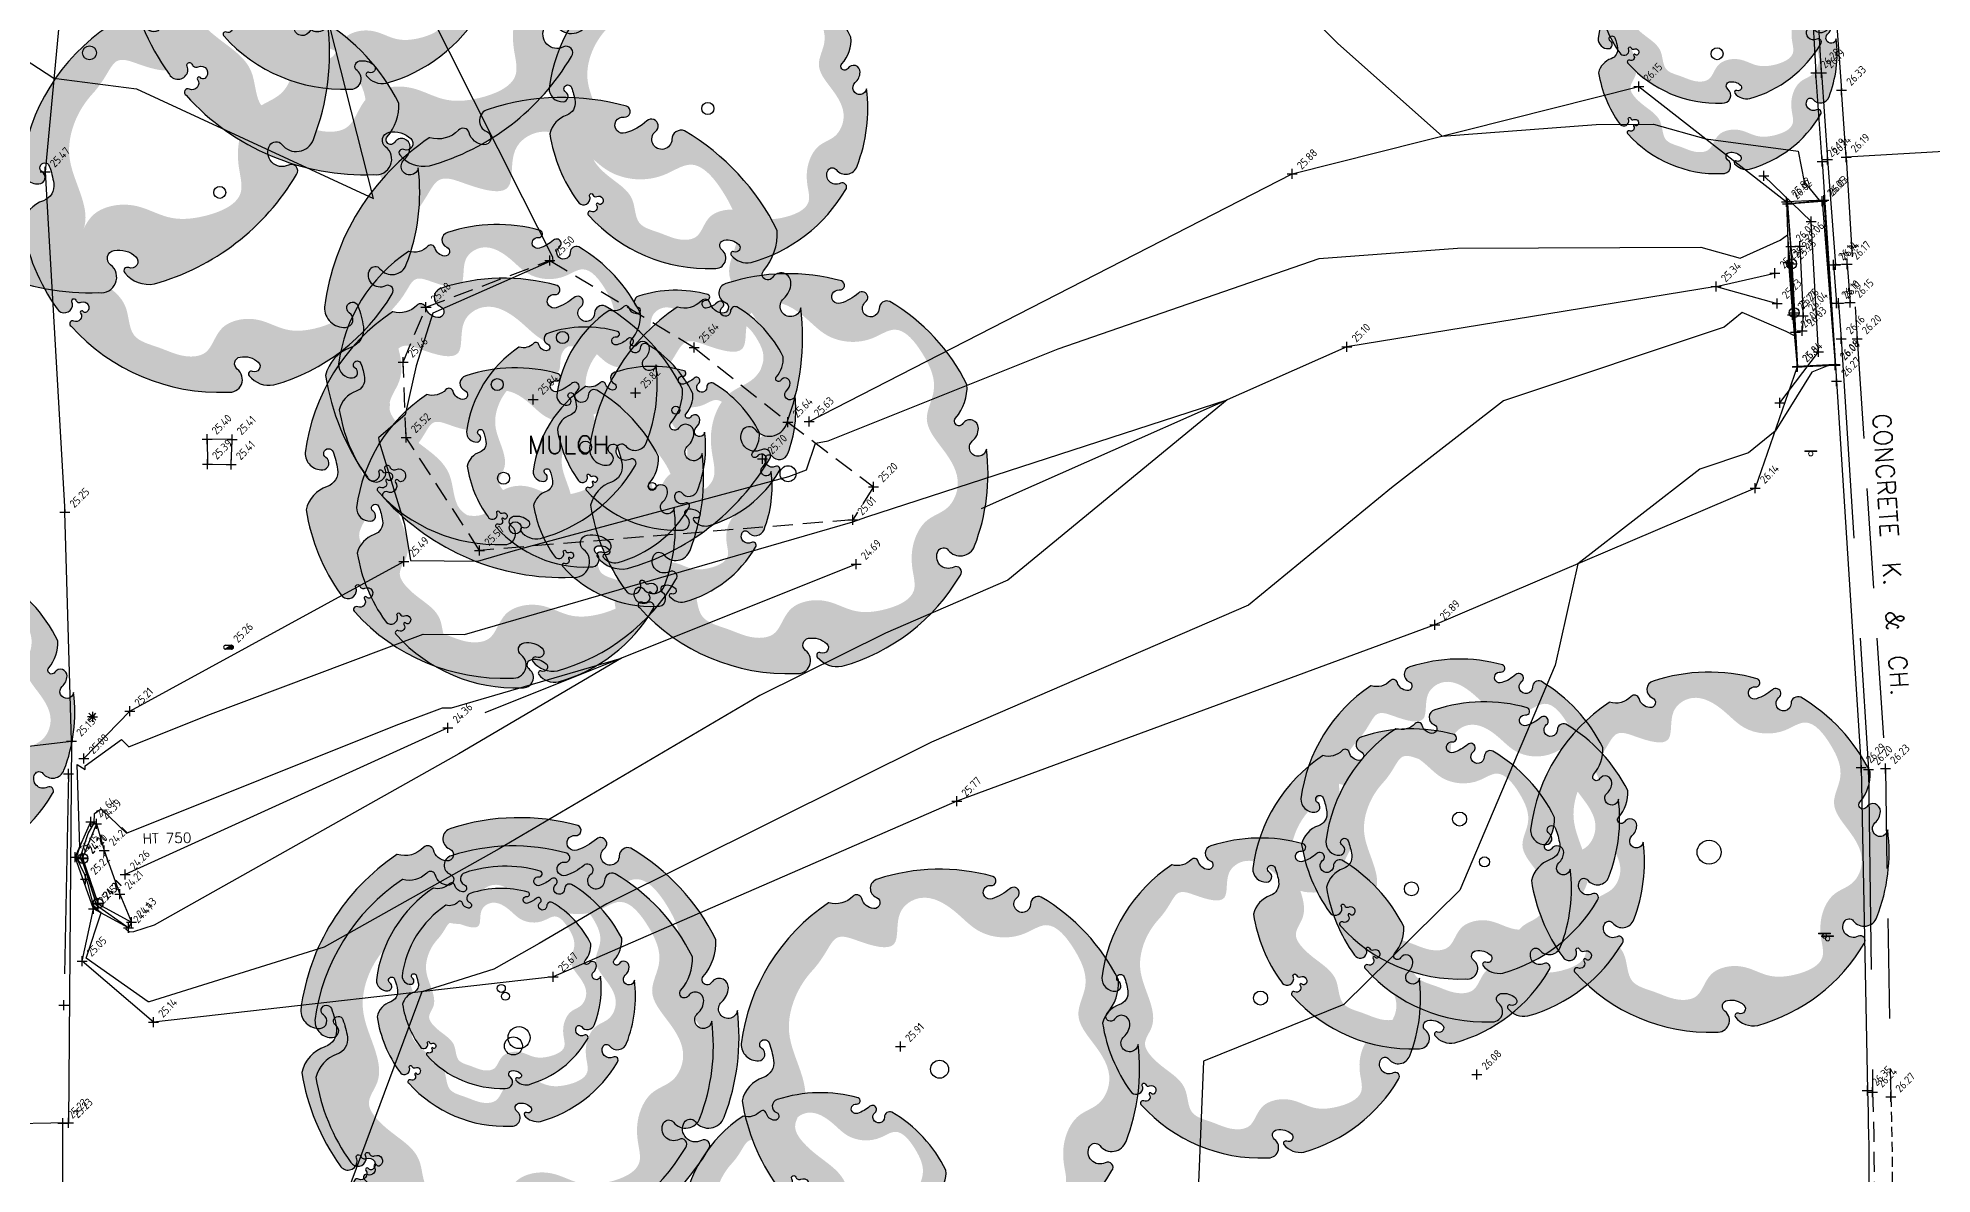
# Model space of a CAD drawing. Header units: metres. Extents: x 245957 to 247358, y 7418632 to 7419642.
# Drawn here: x 246330.22 to 246377.57, y 7418992.57 to 7419020.97 of the extents above; entities that cross this region are included whole.
import ezdxf
from ezdxf.enums import TextEntityAlignment as Align

# ---------------------------------------------------------------- set-up
doc = ezdxf.new("R2010")
doc.units = ezdxf.units.M
for name, pattern in [('DASHDOT', [10, 5, -2.5, 0, -2.5]), ('DASHED', [0.75, 0.5, -0.25]), ('HIDDEN', [0.375, 0.25, -0.125]), ('PHANTOM', [2.5, 1.25, -0.25, 0.25, -0.25, 0.25, -0.25])]:
    doc.linetypes.add(name, pattern=pattern)
for name, color, linetype in [('-TEXT', 7, 'Continuous'), ('102_TOP_OF_BANK', 37, 'PHANTOM'), ('102_TOP_OF_BANK-L', 37, 'PHANTOM'), ('102_TOP_OF_BANK-S', 37, 'PHANTOM'), ('103_TOE_OF_BATTER', 37, 'DASHDOT'), ('103_TOE_OF_BATTER-L', 37, 'DASHDOT'), ('103_TOE_OF_BATTER-S', 37, 'DASHDOT'), ('104_EXISTING_SURFACE-L', 35, 'Continuous'), ('104_EXISTING_SURFACE-S', 35, 'Continuous'), ('110_GROUND_BREAKLINE', 35, 'Continuous'), ('110_GROUND_BREAKLINE-L', 35, 'Continuous'), ('110_GROUND_BREAKLINE-S', 35, 'Continuous'), ('201_SINGLE_TREE-H', 63, 'Continuous'), ('201_SINGLE_TREE-S', 96, 'Continuous'), ('206_GARDEN_BED', 44, 'DASHED'), ('206_GARDEN_BED-L', 44, 'DASHED'), ('206_GARDEN_BED-S', 44, 'DASHED'), ('305_BOX_CULVERT', 84, 'Continuous'), ('307_WING_WALL', 84, 'Continuous'), ('307_WING_WALL-L', 84, 'Continuous'), ('307_WING_WALL-S', 84, 'Continuous'), ('309_GRATED_PIT', 84, 'Continuous'), ('309_GRATED_PIT-L', 84, 'Continuous'), ('309_GRATED_PIT-S', 84, 'Continuous'), ('321_INVERT_OF_PIPE', 84, 'Continuous'), ('321_INVERT_OF_PIPE-L', 84, 'Continuous'), ('321_INVERT_OF_PIPE-S', 84, 'Continuous'), ('403_EDGE_OF_BITUMEN', 8, 'Continuous'), ('403_EDGE_OF_BITUMEN-L', 8, 'Continuous'), ('403_EDGE_OF_BITUMEN-S', 8, 'Continuous'), ('405_EDGE_FORMATION', 33, 'Continuous'), ('408_BACK_OF_KERB', 10, 'Continuous'), ('408_BACK_OF_KERB-L', 10, 'Continuous'), ('408_BACK_OF_KERB-S', 10, 'Continuous'), ('410_PEDESTRIAN_PATH', 32, 'Continuous'), ('410_PEDESTRIAN_PATH-L', 32, 'Continuous'), ('410_PEDESTRIAN_PATH-S', 32, 'Continuous'), ('418_LANE_LINE_SOLID', 53, 'Continuous'), ('423_SPEED_HUMP', 163, 'Continuous'), ('423_SPEED_HUMP-L', 163, 'Continuous'), ('423_SPEED_HUMP-S', 163, 'Continuous'), ('501_GUARD_RAIL-BARR', 89, 'DASHDOT'), ('501_GUARD_RAIL-BARR-S', 89, 'Continuous'), ('503_SIGN-S', 89, 'Continuous'), ('721_TELECOM_PIT-L', 7, 'Continuous'), ('721_TELECOM_PIT-S', 7, 'Continuous'), ('Surface_Contours_Major', 4, 'Continuous'), ('Surface_Contours_Minor', 253, 'Continuous')]:
    doc.layers.add(name, color=color, linetype=linetype)
for name, color, linetype, true_color in [('406_LIP_OF_KERB', 7, 'HIDDEN', 0xff4100), ('406_LIP_OF_KERB-L', 7, 'HIDDEN', 0xff4100), ('406_LIP_OF_KERB-S', 7, 'HIDDEN', 0xff4100), ('407_INVERT_OF_KERB', 7, 'DASHED', 0xff4100), ('407_INVERT_OF_KERB-L', 7, 'DASHED', 0xff4100), ('407_INVERT_OF_KERB-S', 7, 'DASHED', 0xff4100), ('419_EDGE_OF_CONCRETE', 7, 'Continuous', 0xff4100), ('419_EDGE_OF_CONCRETE-L', 7, 'Continuous', 0xff4100), ('419_EDGE_OF_CONCRETE-S', 7, 'Continuous', 0xff4100), ('711_LIGHT_POLE-S', 7, 'Continuous', 0xffa500), ('762_UNCLASSIFIED_PIT', 7, 'Continuous', 0xff64ac), ('762_UNCLASSIFIED_PIT-L', 7, 'Continuous', 0xff64ac), ('762_UNCLASSIFIED_PIT-S', 7, 'Continuous', 0xff64ac)]:
    doc.layers.add(name, color=color, linetype=linetype, true_color=true_color)
doc.styles.add('ISO2.5', font='isocp.shx', dxfattribs={"height": 2.5})
doc.styles.get("Standard").update_dxf_attribs({"font": 'SIMPLEX.shx'})

# ---------------------------------------------------------------- blocks, each defined once
blk = doc.blocks.new('503')
at = {"color": 0, "linetype": 'Continuous', "lineweight": 13}
for p, q in [((-0.51, 0.24), (0.49, 0.24)), ((-0.51, 0.18), (0.49, 0.18))]:
    blk.add_line(p, q, dxfattribs=at)
for p, q in [((-0.51, 0.24), (-0.51, 0.18)), ((0.49, 0.18), (0.49, 0.24))]:
    blk.add_line(p, q)
blk.add_circle((0, 0), 0.181, dxfattribs=at)
blk = doc.blocks.new('201T')
at = {"layer": '201_SINGLE_TREE-S'}
blk.add_circle((0, 0), 0.5, dxfattribs=at)
blk = doc.blocks.new('201C')
at = {"layer": '201_SINGLE_TREE-H', "transparency": 33554534}
h = blk.add_hatch(color=256, dxfattribs=at)
h.paths.add_polyline_path([(-0.3717, -0.3344, 0.222926), (0.0196, -0.4996, 0.770799), (0.0439, -0.4417, -0.650302), (0.0511, -0.4116, -0.234737), (0.0964, -0.4247, -0.847312), (0.0816, -0.4475, 0.78443), (0.0732, -0.4583, 0.276934), (0.1352, -0.4813, 0.193599), (0.4309, -0.2536, 0.800435), (0.4144, -0.2337, -0.75216), (0.3757, -0.1925, -0.528914), (0.4006, -0.1909, 0.594112), (0.4663, -0.1804, 0.123805), (0.4962, 0.0616, -1.41759), (0.4607, 0.0811, 0.206906), (0.4758, 0.1133, 0.759729), (0.4374, 0.1252, -1.073307), (0.4187, 0.1392, 0.194379), (0.4474, 0.2231, 0.144612), (0.2544, 0.4304, 0.53339), (0.2277, 0.4128, -1.592592), (0.1939, 0.4293, 1.030038), (0.1758, 0.4513, -0.10361), (0.1314, 0.4262, -1.238487), (0.1282, 0.4593, 0.884725), (0.1336, 0.4818, 0.147549), (-0.1551, 0.4753, 0.71725), (-0.1579, 0.4291, -0.864032), (-0.1646, 0.4015, -0.310704), (-0.1946, 0.4266, 0.58143), (-0.2167, 0.4321, -0.281558), (-0.2766, 0.4162), (-0.2775, 0.4159, 0.217121), (-0.4959, 0.0634), (-0.4959, 0.0634, 0.440011), (-0.4522, 0.021, 0.723973), (-0.4442, 0.0516, -1.384648), (-0.4262, 0.0659, -0.051107), (-0.4149, 0.0223, -0.361502), (-0.441, -0.0208, 0.256822), (-0.4937, -0.0791, 0.116166), (-0.4065, -0.2911, 0.67803), (-0.3682, -0.2843, 0.170035), (-0.3696, -0.274, -1.054701), (-0.3596, -0.2696, 0.431903), (-0.3468, -0.2749, -0.910728), (-0.3329, -0.2993, -0.42046), (-0.3418, -0.2976, 1.007885), (-0.3479, -0.3018, -0.766634), (-0.3646, -0.3216, 0.938602), (-0.3717, -0.3344)])
edge = h.paths.add_edge_path(flags=16)
edge.add_spline(control_points=[(-0.3177, 0.2468), (-0.303, 0.2628), (-0.2856, 0.2893), (-0.256, 0.3411), (-0.1928, 0.3155), (-0.0921, 0.286), (-0.1162, 0.3941), (-0.0359, 0.4462), (0.0392, 0.3985), (0.1028, 0.3299), (0.1957, 0.3214), (0.2784, 0.3804), (0.3442, 0.2961), (0.3785, 0.2147), (0.3303, 0.1307), (0.3915, 0.0592), (0.4378, -0.0139), (0.4055, -0.0919), (0.3459, -0.1091), (0.3102, -0.1666), (0.3057, -0.2282), (0.3286, -0.3091), (0.2408, -0.3447), (0.1647, -0.3496), (0.103, -0.3142), (0.0463, -0.3153), (0.0047, -0.3356), (-0.0139, -0.3682), (-0.0327, -0.4069), (-0.0927, -0.4151), (-0.1463, -0.3868), (-0.23, -0.3665), (-0.2245, -0.2773), (-0.2864, -0.2294), (-0.3344, -0.1941), (-0.3737, -0.1409), (-0.3276, -0.0866), (-0.344, -0.0009), (-0.3866, 0.0828), (-0.3665, 0.1796), (-0.3359, 0.2271), (-0.3177, 0.2468)], knot_values=[0, 0, 0, 0, 0.064972, 0.101243, 0.15652, 0.245586, 0.324463, 0.387907, 0.486094, 0.554514, 0.671826, 0.728629, 0.823661, 0.919885, 0.989953, 1.075257, 1.171704, 1.23593, 1.293575, 1.346478, 1.426142, 1.479146, 1.570817, 1.644481, 1.712561, 1.774901, 1.807, 1.846291, 1.885582, 1.928182, 2.007036, 2.074591, 2.151638, 2.226455, 2.293426, 2.340744, 2.397548, 2.47317, 2.587294, 2.673595, 2.754259, 2.754259, 2.754259, 2.754259], degree=3, periodic=0)
at = {"layer": '201_SINGLE_TREE-S'}
blk.add_lwpolyline([(-0.3717, -0.3344, 0.222926), (0.0196, -0.4996, 0.770799), (0.0439, -0.4417, -0.650302), (0.0511, -0.4116, -0.234737), (0.0964, -0.4247, -0.847312), (0.0816, -0.4475, 0.78443), (0.0732, -0.4583, 0.276934), (0.1352, -0.4813, 0.193599), (0.4309, -0.2536, 0.800435), (0.4144, -0.2337, -0.75216), (0.3757, -0.1925, -0.528914), (0.4006, -0.1909, 0.594112), (0.4663, -0.1804, 0.123805), (0.4962, 0.0616, -1.41759), (0.4607, 0.0811, 0.206906), (0.4758, 0.1133, 0.759729), (0.4374, 0.1252, -1.073307), (0.4187, 0.1392, 0.194379), (0.4474, 0.2231, 0.144612), (0.2544, 0.4304, 0.53339), (0.2277, 0.4128, -1.592592), (0.1939, 0.4293, 1.030038), (0.1758, 0.4513, -0.10361), (0.1314, 0.4262, -1.238487), (0.1282, 0.4593, 0.884725), (0.1336, 0.4818, 0.147549), (-0.1551, 0.4753, 0.71725), (-0.1579, 0.4291, -0.864032), (-0.1646, 0.4015, -0.310704), (-0.1946, 0.4266, 0.58143), (-0.2167, 0.4321, -0.281558), (-0.2766, 0.4162), (-0.2775, 0.4159, 0.217121), (-0.4959, 0.0634), (-0.4959, 0.0634, 0.440011), (-0.4522, 0.021, 0.723973), (-0.4442, 0.0516, -1.384648), (-0.4262, 0.0659, -0.051107), (-0.4149, 0.0223, -0.361502), (-0.441, -0.0208, 0.256822), (-0.4937, -0.0791, 0.116166), (-0.4065, -0.2911, 0.67803), (-0.3682, -0.2843, 0.170035), (-0.3696, -0.274, -1.054701), (-0.3596, -0.2696, 0.431903), (-0.3468, -0.2749, -0.910728), (-0.3329, -0.2993, -0.42046), (-0.3418, -0.2976, 1.007885), (-0.3479, -0.3018, -0.766634), (-0.3646, -0.3216, 0.938602), (-0.3717, -0.3344)], format="xyb", dxfattribs=at)
blk = doc.blocks.new('CROSS')
at = {"color": 0, "linetype": 'Continuous'}
for p, q in [((-0.5, 0), (0.5, 0)), ((0, -0.5), (0, 0.5))]:
    blk.add_line(p, q, dxfattribs=at)
blk = doc.blocks.new('711')
blk.add_hatch(color=0).paths.add_polyline_path([(0.18, 0, 1), (-0.18, 0, 1)])
at = {"color": 0}
for p, q in [((-0.18, 0), (-0.5, 0)), ((-0.13, 0.13), (-0.35, 0.35)), ((0, 0.5), (0, 0.18)), ((0.13, 0.13), (0.35, 0.35)), ((0.18, 0), (0.5, 0)), ((-0.35, -0.35), (-0.13, -0.13)), ((0, -0.18), (0, -0.5)), ((0.13, -0.13), (0.35, -0.35))]:
    blk.add_line(p, q, dxfattribs=at)
blk.add_circle((0, 0), 0.177, dxfattribs=at)
blk = doc.blocks.new('321')
at = {"layer": '321_INVERT_OF_PIPE', "color": 0, "linetype": 'Continuous'}
for p, q in [((-0.5, 0), (0.5, 0)), ((0, -0.5), (0, 0.5))]:
    blk.add_line(p, q, dxfattribs=at)
blk.add_circle((0, 0), 0.5, dxfattribs=at)
blk = doc.blocks.new('721')
blk.add_hatch(color=256).paths.add_polyline_path([(-0.3, -0.2), (0.3, -0.2, 1), (0.3, 0.2)])
at = {"color": 0, "linetype": 'Continuous'}
for p, q in [((-0.3, 0.2), (0.3, 0.2)), ((0.3, -0.2), (-0.3, -0.2))]:
    blk.add_line(p, q, dxfattribs=at)
blk.add_line((0.3, 0.2), (-0.3, -0.2))
for centre, start, end in [((-0.3, 0), 90, 270), ((0.3, 0), 270, 90)]:
    blk.add_arc(centre, 0.2, start, end, dxfattribs=at)
blk = doc.blocks.new('CK')
at = {"layer": '-TEXT'}
blk.add_text('CONCRETE  K.  &  CH.', height=0.45, dxfattribs=at).set_placement((-0.032, -0.236), align=Align.CENTER)
blk = doc.blocks.new('M')
at = {"layer": '-TEXT'}
blk.add_text('MULCH', height=0.45, dxfattribs=at).set_placement((0.021, -0.224), align=Align.CENTER)

msp = doc.modelspace()

# ---------------------------------------------------------------- linework, layer by layer
at = {"layer": '102_TOP_OF_BANK', "ltscale": 20}
for p, q in [((246361.579, 7419017.571), (246370.24, 7419019.758)), ((246370.24, 7419019.758), (246373.932, 7419016.871)), ((246349.504, 7419011.383), (246361.579, 7419017.571)), ((246374.205, 7419012.747), (246373.153, 7419009.714)), ((246373.153, 7419009.714), (246365.145, 7419006.299)), ((246332.518, 7419004.143), (246339.371, 7419007.879)), ((246365.145, 7419006.299), (246353.191, 7419001.885)), ((246331.371, 7419002.955), (246332.518, 7419004.143)), ((246353.191, 7419001.885), (246343.106, 7418997.5)), ((246331.325, 7418997.89), (246331.612, 7418999.201)), ((246333.113, 7418996.367), (246331.325, 7418997.89)), ((246343.106, 7418997.5), (246333.113, 7418996.367))]:
    msp.add_line(p, q, dxfattribs=at)
at = {"layer": '103_TOE_OF_BATTER', "ltscale": 2}
for p, q in [((246372.179, 7419014.752), (246373.642, 7419015.092)), ((246372.179, 7419014.752), (246362.945, 7419013.249)), ((246372.179, 7419014.752), (246373.702, 7419014.334)), ((246362.945, 7419013.249), (246350.679, 7419007.811)), ((246350.679, 7419007.811), (246340.47, 7419003.723)), ((246340.47, 7419003.723), (246332.404, 7419000.056))]:
    msp.add_line(p, q, dxfattribs=at)
at = {"layer": '110_GROUND_BREAKLINE'}
for p, q in [((246374.866, 7419016.916), (246373.932, 7419016.871)), ((246373.932, 7419016.871), (246373.981, 7419015.358)), ((246374.866, 7419016.916), (246375.153, 7419012.793)), ((246373.981, 7419015.358), (246374.088, 7419014.049)), ((246374.088, 7419014.049), (246374.205, 7419012.747)), ((246374.205, 7419012.747), (246375.153, 7419012.793))]:
    msp.add_line(p, q, dxfattribs=at)
at = {"layer": '206_GARDEN_BED'}
for p, q in [((246339.924, 7419014.236), (246343.023, 7419015.409)), ((246343.023, 7419015.409), (246346.624, 7419013.233)), ((246339.35, 7419012.866), (246339.924, 7419014.236)), ((246346.624, 7419013.233), (246348.971, 7419011.362)), ((246339.428, 7419010.98), (246339.35, 7419012.866)), ((246348.971, 7419011.362), (246351.109, 7419009.749)), ((246341.265, 7419008.159), (246339.428, 7419010.98)), ((246351.109, 7419009.749), (246350.59, 7419008.922)), ((246350.59, 7419008.922), (246341.265, 7419008.159))]:
    msp.add_line(p, q, dxfattribs=at)
at = {"layer": '305_BOX_CULVERT'}
for p, q in [((246331.157, 7419000.486), (246331.548, 7419001.37)), ((246331.689, 7419001.323), (246331.336, 7419000.469)), ((246331.548, 7419001.37), (246331.689, 7419001.323)), ((246331.612, 7418999.201), (246331.157, 7419000.486)), ((246331.336, 7419000.469), (246331.72, 7418999.323)), ((246332.487, 7418998.725), (246331.612, 7418999.201)), ((246331.72, 7418999.323), (246332.563, 7418998.861)), ((246332.563, 7418998.861), (246332.487, 7418998.725))]:
    msp.add_line(p, q, dxfattribs=at)
at = {"layer": '307_WING_WALL'}
for p, q in [((246374.045, 7419015.757), (246374.264, 7419015.763)), ((246374.264, 7419015.763), (246374.354, 7419014.019)), ((246374.354, 7419014.019), (246374.328, 7419013.646)), ((246374.328, 7419013.646), (246374.163, 7419013.612))]:
    msp.add_line(p, q, dxfattribs=at)
at = {"layer": '309_GRATED_PIT'}
for p, q in [((246375.161, 7419015.298), (246375.108, 7419015.296)), ((246375.108, 7419015.296), (246375.187, 7419014.337)), ((246375.455, 7419015.31), (246375.161, 7419015.298)), ((246375.455, 7419015.31), (246375.525, 7419014.357)), ((246375.187, 7419014.337), (246375.236, 7419014.339)), ((246375.236, 7419014.339), (246375.525, 7419014.357))]:
    msp.add_line(p, q, dxfattribs=at)
at = {"layer": '321_INVERT_OF_PIPE'}
for p, q in [((246374.127, 7419014.101), (246374.062, 7419015.322)), ((246331.729, 7418999.336), (246331.349, 7419000.456))]:
    msp.add_line(p, q, dxfattribs=at)
at = {"layer": '403_EDGE_OF_BITUMEN'}
for p, q in [((246331.064, 7419003.393), (246330.896, 7419009.112)), ((246330.839, 7418989.042), (246330.849, 7418993.842))]:
    msp.add_line(p, q, dxfattribs=at)
at = {"layer": '405_EDGE_FORMATION'}
msp.add_line((246330.405, 7419017.622), (246330.896, 7419009.112), dxfattribs=at)
at = {"layer": '406_LIP_OF_KERB', "ltscale": 10}
for p, q in [((246375.423, 7419017.99), (246375.701, 7419013.447)), ((246375.701, 7419013.447), (246376.406, 7419002.707)), ((246376.406, 7419002.707), (246376.539, 7418994.495))]:
    msp.add_line(p, q, dxfattribs=at)
at = {"layer": '406_LIP_OF_KERB', "start_tangent": (0.036688, -0.999327), "end_tangent": (-0.987856, -0.155369)}
msp.add_spline([(246376.539, 7418994.495), (246376.209, 7418985.802), (246375.135, 7418980.141), (246371.298, 7418972.753), (246366.921, 7418968.182), (246360.221, 7418964.144), (246354.745, 7418962.541)], degree=3, dxfattribs=at)
at = {"layer": '407_INVERT_OF_KERB', "ltscale": 10}
for p, q in [((246374.81, 7419020.099), (246374.275, 7419029.148)), ((246374.81, 7419020.099), (246374.957, 7419017.929)), ((246374.957, 7419017.929), (246375.161, 7419015.298)), ((246375.236, 7419014.339), (246375.305, 7419013.45)), ((246375.305, 7419013.45), (246375.981, 7419002.677)), ((246375.981, 7419002.677), (246376.088, 7418994.618))]:
    msp.add_line(p, q, dxfattribs=at)
at = {"layer": '407_INVERT_OF_KERB', "start_tangent": (0.033985, -0.999422), "end_tangent": (-0.987509, -0.157562)}
msp.add_spline([(246376.088, 7418994.618), (246375.758, 7418985.813), (246374.769, 7418980.385), (246370.975, 7418973.035), (246366.821, 7418968.597), (246360.075, 7418964.54), (246354.69, 7418962.956)], degree=3, dxfattribs=at)
at = {"layer": '408_BACK_OF_KERB'}
for p, q in [((246374.142, 7419029.136), (246374.667, 7419020.096)), ((246374.824, 7419017.878), (246374.667, 7419020.096)), ((246374.824, 7419017.878), (246375.182, 7419012.387)), ((246375.182, 7419012.387), (246375.803, 7419002.727)), ((246375.803, 7419002.727), (246375.955, 7418994.656))]:
    msp.add_line(p, q, dxfattribs=at)
at = {"layer": '408_BACK_OF_KERB', "start_tangent": (0.036287, -0.999341), "end_tangent": (-0.987359, -0.1585)}
msp.add_spline([(246375.955, 7418994.656), (246375.634, 7418985.826), (246374.641, 7418980.409), (246370.867, 7418973.166), (246366.759, 7418968.769), (246360.013, 7418964.687), (246354.666, 7418963.106)], degree=3, dxfattribs=at)
at = {"layer": '410_PEDESTRIAN_PATH'}
msp.add_line((246330.814, 7419022.021), (246330.405, 7419017.622), dxfattribs=at)
at = {"layer": '418_LANE_LINE_SOLID', "start_tangent": (0.493342, 0.869835), "end_tangent": (-0.03264, 0.999467)}
msp.add_spline([(246372.773, 7418967.147), (246375.638, 7418972.784), (246378.257, 7418979.356), (246379.997, 7418986.946), (246380.433, 7418995.102)], degree=3, dxfattribs=at)
at = {"layer": '419_EDGE_OF_CONCRETE'}
for p, q in [((246373.962, 7419016.819), (246374.83, 7419016.888)), ((246374.045, 7419015.757), (246373.962, 7419016.819)), ((246374.83, 7419016.888), (246375.149, 7419012.809)), ((246374.163, 7419013.612), (246374.045, 7419015.757)), ((246374.211, 7419012.753), (246374.163, 7419013.612)), ((246375.149, 7419012.809), (246374.211, 7419012.753)), ((246328.704, 7419003.113), (246331.064, 7419003.393)), ((246331.064, 7419003.393), (246330.983, 7418993.85)), ((246331.689, 7419001.323), (246331.877, 7419000.658)), ((246331.877, 7419000.658), (246332.268, 7418999.567)), ((246332.268, 7418999.567), (246332.563, 7418998.861)), ((246330.983, 7418993.85), (246329.006, 7418993.813))]:
    msp.add_line(p, q, dxfattribs=at)
at = {"layer": '423_SPEED_HUMP'}
for p, q in [((246375.165, 7419021.609), (246375.311, 7419019.665)), ((246375.423, 7419017.99), (246375.311, 7419019.665)), ((246382.547, 7419018.403), (246375.423, 7419017.99))]:
    msp.add_line(p, q, dxfattribs=at)
at = {"layer": '501_GUARD_RAIL-BARR'}
for p, q in [((246374.547, 7419016.378), (246373.369, 7419017.523)), ((246374.731, 7419013.122), (246374.547, 7419016.378)), ((246373.767, 7419011.849), (246374.731, 7419013.122)), ((246330.989, 7419002.575), (246330.873, 7418996.792))]:
    msp.add_line(p, q, dxfattribs=at)
at = {"layer": '762_UNCLASSIFIED_PIT'}
for p, q in [((246335.076, 7419010.93), (246334.451, 7419010.942)), ((246334.451, 7419010.942), (246334.458, 7419010.318)), ((246335.056, 7419010.307), (246335.076, 7419010.93)), ((246334.458, 7419010.318), (246335.056, 7419010.307))]:
    msp.add_line(p, q, dxfattribs=at)
at = {"layer": 'Surface_Contours_Major', "elevation": 26}
msp.add_lwpolyline([(246354.045, 7419029.513), (246362.719, 7419020.829), (246365.329, 7419018.517), (246369.178, 7419018.809), (246370.606, 7419018.816), (246371.917, 7419018.447), (246374.223, 7419018.143), (246374.375, 7419017.369), (246374.749, 7419016.91), (246374.629, 7419016.884), (246373.96, 7419016.824), (246374.028, 7419015.929), (246374.042, 7419015.74), (246374.047, 7419015.681), (246374.161, 7419013.626), (246374.169, 7419013.496), (246374.21, 7419012.751), (246374.982, 7419012.784), (246374.566, 7419012.614), (246373.647, 7419011.138), (246372.982, 7419010.598), (246371.77, 7419010.193), (246368.716, 7419007.821), (246368.148, 7419005.292), (246365.765, 7418999.662), (246362.867, 7418996.805), (246359.361, 7418995.388), (246359.098, 7418989.104)], dxfattribs=at)
at = {"layer": 'Surface_Contours_Major', "elevation": 25}
msp.add_lwpolyline([(246341.751, 7419000.701), (246337.377, 7418998.239), (246333.002, 7418996.872), (246332.98, 7418996.87), (246331.425, 7418997.961), (246331.801, 7418999.098), (246331.629, 7418999.219), (246331.482, 7418999.802), (246331.399, 7419000.051), (246331.186, 7419000.483), (246331.27, 7419000.739), (246331.204, 7419002.809), (246331.402, 7419002.683), (246331.407, 7419002.775), (246332.309, 7419003.428), (246332.494, 7419003.25), (246334.468, 7419004.04), (246339.851, 7419006.065), (246340.889, 7419006.056), (246347.344, 7419007.933), (246350.594, 7419008.874), (246350.943, 7419009), (246359.951, 7419011.921), (246354.469, 7419007.414), (246351.407, 7419006.093), (246348.27, 7419004.53)], close=True, dxfattribs=at)
at = {"layer": 'Surface_Contours_Minor', "elevation": 25.5}
for points in [[(246339.265, 7419023.094), (246342.335, 7419016.978), (246343.085, 7419015.496), (246343.097, 7419015.364), (246343.043, 7419015.378), (246343.02, 7419015.379), (246340.098, 7419014.086), (246339.68, 7419012.772), (246339.405, 7419011.544), (246338.74, 7419010.971), (246338.754, 7419010.875), (246339.388, 7419008.812), (246339.535, 7419007.902), (246341.217, 7419007.888), (246342.047, 7419008.129), (246342.494, 7419008.259), (246348.994, 7419010.006), (246349.44, 7419010.171), (246349.663, 7419010.84), (246349.981, 7419010.897), (246355.726, 7419013.197), (246362.249, 7419015.452), (246365.709, 7419015.714), (246371.796, 7419015.743), (246372.773, 7419015.468), (246373.776, 7419015.911), (246373.959, 7419016.049), (246374.003, 7419015.49), (246374.075, 7419014.567), (246374.112, 7419013.914), (246374.136, 7419013.52), (246373.925, 7419013.632), (246372.83, 7419014.108), (246372.375, 7419013.738), (246366.859, 7419011.894), (246364.062, 7419009.722), (246360.489, 7419006.785), (246352.563, 7419003.366), (246344.444, 7418999.32), (246342.755, 7418998.328), (246341.623, 7418997.691), (246339.816, 7418997.126), (246337.723, 7418991.476)], [(246329.227, 7419021.043), (246329.688, 7419020.572), (246330.624, 7419019.968), (246332.686, 7419019.697), (246338.608, 7419016.956), (246337.248, 7419022.346)]]:
    msp.add_lwpolyline(points, dxfattribs=at)
at = {"layer": 'Surface_Contours_Minor', "elevation": 24.5}
msp.add_lwpolyline([(246332.516, 7418998.618), (246332.426, 7418998.681), (246332.448, 7418998.746), (246331.686, 7418999.284), (246331.632, 7418999.5), (246331.359, 7419000.315), (246331.281, 7419000.474), (246331.481, 7419001.083), (246331.627, 7419001.343), (246331.639, 7419001.582), (246331.8, 7419001.699), (246332.433, 7419001.092), (246339.181, 7419003.791), (246340.338, 7419004.226), (246340.561, 7419004.224), (246344.809, 7419005.46), (246340.746, 7419003.073), (246333.132, 7418998.787), (246332.615, 7418998.626)], close=True, dxfattribs=at)

# ---------------------------------------------------------------- block references
at = {"layer": '-TEXT', "rotation": 273.7562072838667}
msp.add_blockref('CK', (246376.555, 7419008.024), dxfattribs=at)
at = {"layer": '-TEXT'}
msp.add_blockref('M', (246343.468, 7419010.797), dxfattribs=at)
at = {"layer": '102_TOP_OF_BANK-S', "xscale": 0.25, "yscale": 0.25, "zscale": 0.25}
for p in [(246370.24, 7419019.758), (246361.579, 7419017.571), (246349.504, 7419011.383), (246373.153, 7419009.714), (246339.371, 7419007.879), (246365.145, 7419006.299), (246332.518, 7419004.143), (246331.371, 7419002.955), (246353.191, 7419001.885), (246331.325, 7418997.89), (246343.106, 7418997.5), (246333.113, 7418996.367)]:
    msp.add_blockref('CROSS', p, dxfattribs=at)
at = {"layer": '103_TOE_OF_BATTER-S', "xscale": 0.25, "yscale": 0.25, "zscale": 0.25}
for p in [(246372.179, 7419014.752), (246373.642, 7419015.092), (246373.702, 7419014.334), (246362.945, 7419013.249), (246350.679, 7419007.811), (246340.47, 7419003.723), (246332.404, 7419000.056)]:
    msp.add_blockref('CROSS', p, dxfattribs=at)
at = {"layer": '104_EXISTING_SURFACE-S', "xscale": 0.25, "yscale": 0.25, "zscale": 0.25}
for p in [(246342.604, 7419011.933), (246345.161, 7419012.095), (246348.34, 7419010.45), (246351.784, 7418995.754), (246366.194, 7418995.059)]:
    msp.add_blockref('CROSS', p, dxfattribs=at)
at = {"layer": '110_GROUND_BREAKLINE-S', "xscale": 0.25, "yscale": 0.25, "zscale": 0.25}
for p in [(246373.932, 7419016.871), (246374.866, 7419016.916), (246373.981, 7419015.358), (246374.088, 7419014.049), (246375.153, 7419012.793), (246374.205, 7419012.747)]:
    msp.add_blockref('CROSS', p, dxfattribs=at)
at = {"layer": '201_SINGLE_TREE-S'}
for name, p, xscale, yscale, zscale in [('201C', (246338.388, 7419023.549), 12, 12, 12), ('201C', (246337.85, 7419023.687), 8, 8, 8), ('201C', (246331.513, 7419020.597), 12, 12, 12), ('201C', (246372.205, 7419022.34), 6, 6, 6), ('201C', (246372.199, 7419020.576), 6, 6, 6), ('201C', (246346.969, 7419019.206), 8, 8, 8), ('201C', (246334.768, 7419017.109), 10, 10, 10), ('201T', (246331.513, 7419020.597), 0.35, 0.35, 0.35), ('201T', (246372.199, 7419020.576), 0.3, 0.3, 0.3), ('201C', (246343.337, 7419013.48), 12, 12, 12), ('201T', (246346.969, 7419019.206), 0.3, 0.3, 0.3), ('201T', (246334.768, 7419017.109), 0.3, 0.3, 0.3), ('201C', (246341.706, 7419012.304), 8, 8, 8), ('201C', (246341.863, 7419009.963), 10, 10, 10), ('201C', (246348.974, 7419010.076), 10, 10, 10), ('201C', (246346.17, 7419011.661), 6, 6, 6), ('201C', (246343.913, 7419010.741), 6, 6, 6), ('201T', (246343.337, 7419013.48), 0.3, 0.3, 0.3), ('201C', (246342.157, 7419008.722), 8, 8, 8), ('201T', (246341.706, 7419012.304), 0.3, 0.3, 0.3), ('201C', (246345.576, 7419009.758), 6, 6, 6), ('201T', (246346.17, 7419011.661), 0.2, 0.2, 0.2), ('201T', (246343.913, 7419010.741), 0.3, 0.3, 0.3), ('201T', (246341.863, 7419009.963), 0.3, 0.3, 0.3), ('201T', (246348.974, 7419010.076), 0.4, 0.4, 0.4), ('201T', (246345.576, 7419009.758), 0.2, 0.2, 0.2), ('201T', (246342.157, 7419008.722), 0.3, 0.3, 0.3), ('201C', (246327.144, 7419004.109), 8, 8, 8), ('201C', (246365.763, 7419001.442), 8, 8, 8), ('201C', (246371.999, 7419000.614), 9, 9, 9), ('201C', (246366.385, 7419000.37), 8, 8, 8), ('201C', (246364.558, 7418999.697), 8, 8, 8), ('201C', (246342.249, 7418995.977), 11, 11, 11), ('201T', (246365.763, 7419001.442), 0.35, 0.35, 0.35), ('201C', (246342.108, 7418995.77), 10, 10, 10), ('201C', (246360.787, 7418996.968), 8, 8, 8), ('201T', (246371.999, 7419000.614), 0.6, 0.6, 0.6), ('201C', (246341.909, 7418997.011), 6.5, 6.5, 6.5), ('201C', (246352.762, 7418995.188), 10, 10, 10), ('201T', (246366.385, 7419000.37), 0.25, 0.25, 0.25), ('201C', (246341.807, 7418997.207), 5, 5, 5), ('201T', (246364.558, 7418999.697), 0.35, 0.35, 0.35), ('201T', (246341.807, 7418997.207), 0.2, 0.2, 0.2), ('201T', (246341.909, 7418997.011), 0.2, 0.2, 0.2), ('201T', (246360.787, 7418996.968), 0.35, 0.35, 0.35), ('201T', (246342.108, 7418995.77), 0.45, 0.45, 0.45), ('201T', (246342.249, 7418995.977), 0.55, 0.55, 0.55), ('201T', (246352.762, 7418995.188), 0.45, 0.45, 0.45), ('201C', (246349.791, 7418991.101), 7, 7, 7)]:
    msp.add_blockref(name, p, dxfattribs=dict(at, xscale=xscale, yscale=yscale, zscale=zscale))
at = {"layer": '206_GARDEN_BED-S', "xscale": 0.25, "yscale": 0.25, "zscale": 0.25}
for p in [(246343.023, 7419015.409), (246339.924, 7419014.236), (246339.35, 7419012.866), (246346.624, 7419013.233), (246339.428, 7419010.98), (246348.971, 7419011.362), (246351.109, 7419009.749), (246350.59, 7419008.922), (246341.265, 7419008.159)]:
    msp.add_blockref('CROSS', p, dxfattribs=at)
at = {"layer": '307_WING_WALL-S', "xscale": 0.25, "yscale": 0.25, "zscale": 0.25}
for p in [(246374.045, 7419015.757), (246374.264, 7419015.763), (246374.354, 7419014.019), (246374.163, 7419013.612), (246374.328, 7419013.646), (246331.548, 7419001.37), (246331.689, 7419001.323), (246331.157, 7419000.486), (246331.336, 7419000.469), (246331.415, 7418999.936), (246331.612, 7418999.201), (246331.72, 7418999.323), (246332.487, 7418998.725), (246332.563, 7418998.861)]:
    msp.add_blockref('CROSS', p, dxfattribs=at)
at = {"layer": '309_GRATED_PIT-S', "xscale": 0.25, "yscale": 0.25, "zscale": 0.25}
for p in [(246375.108, 7419015.296), (246375.161, 7419015.298), (246375.455, 7419015.31), (246375.187, 7419014.337), (246375.236, 7419014.339), (246375.525, 7419014.357)]:
    msp.add_blockref('CROSS', p, dxfattribs=at)
at = {"layer": '321_INVERT_OF_PIPE-S', "xscale": 0.25, "yscale": 0.25, "zscale": 0.25}
for p in [(246374.062, 7419015.322), (246374.127, 7419014.101), (246331.349, 7419000.456), (246331.729, 7418999.336)]:
    msp.add_blockref('321', p, dxfattribs=at)
at = {"layer": '403_EDGE_OF_BITUMEN-S', "xscale": 0.25, "yscale": 0.25, "zscale": 0.25}
for p in [(246330.896, 7419009.112), (246330.849, 7418993.842)]:
    msp.add_blockref('CROSS', p, dxfattribs=at)
at = {"layer": '406_LIP_OF_KERB-S', "xscale": 0.25, "yscale": 0.25, "zscale": 0.25}
for p in [(246375.701, 7419013.447), (246376.406, 7419002.707), (246376.539, 7418994.495)]:
    msp.add_blockref('CROSS', p, dxfattribs=at)
at = {"layer": '407_INVERT_OF_KERB-S', "xscale": 0.25, "yscale": 0.25, "zscale": 0.25}
for p in [(246374.81, 7419020.099), (246374.957, 7419017.929), (246375.305, 7419013.45), (246375.981, 7419002.677), (246376.088, 7418994.618)]:
    msp.add_blockref('CROSS', p, dxfattribs=at)
at = {"layer": '408_BACK_OF_KERB-S', "xscale": 0.25, "yscale": 0.25, "zscale": 0.25}
for p in [(246374.667, 7419020.096), (246374.824, 7419017.878), (246375.182, 7419012.387), (246375.803, 7419002.727), (246375.955, 7418994.656)]:
    msp.add_blockref('CROSS', p, dxfattribs=at)
at = {"layer": '410_PEDESTRIAN_PATH-S', "xscale": 0.25, "yscale": 0.25, "zscale": 0.25}
msp.add_blockref('CROSS', (246330.405, 7419017.622), dxfattribs=at)
at = {"layer": '419_EDGE_OF_CONCRETE-S', "xscale": 0.25, "yscale": 0.25, "zscale": 0.25}
for p in [(246373.962, 7419016.819), (246374.83, 7419016.888), (246375.149, 7419012.809), (246374.211, 7419012.753), (246331.064, 7419003.393), (246331.877, 7419000.658), (246332.268, 7418999.567), (246330.983, 7418993.85)]:
    msp.add_blockref('CROSS', p, dxfattribs=at)
at = {"layer": '423_SPEED_HUMP-S', "xscale": 0.25, "yscale": 0.25, "zscale": 0.25}
for p in [(246375.311, 7419019.665), (246375.423, 7419017.99)]:
    msp.add_blockref('CROSS', p, dxfattribs=at)
at = {"layer": '501_GUARD_RAIL-BARR-S', "xscale": 0.25, "yscale": 0.25, "zscale": 0.25}
for p in [(246373.369, 7419017.523), (246374.547, 7419016.378), (246374.731, 7419013.122), (246373.767, 7419011.849), (246330.989, 7419002.575), (246330.873, 7418996.792)]:
    msp.add_blockref('CROSS', p, dxfattribs=at)
at = {"layer": '503_SIGN-S', "xscale": 0.3, "yscale": 0.3, "zscale": 0.3}
for p in [(246374.542, 7419010.575), (246374.886, 7418998.518), (246374.961, 7418998.449)]:
    msp.add_blockref('503', p, dxfattribs=at)
at = {"layer": '711_LIGHT_POLE-S', "xscale": 0.25, "yscale": 0.25, "zscale": 0.25}
msp.add_blockref('711', (246331.585, 7419003.999), dxfattribs=at)
at = {"layer": '721_TELECOM_PIT-S', "xscale": 0.25, "yscale": 0.25, "zscale": 0.25}
msp.add_blockref('721', (246334.988, 7419005.737), dxfattribs=at)
at = {"layer": '762_UNCLASSIFIED_PIT-S', "xscale": 0.25, "yscale": 0.25, "zscale": 0.25}
for p in [(246334.451, 7419010.942), (246335.076, 7419010.93), (246334.458, 7419010.318), (246335.056, 7419010.307)]:
    msp.add_blockref('CROSS', p, dxfattribs=at)

# ---------------------------------------------------------------- texts
at = {"layer": '-TEXT'}
msp.add_text('HT 750', height=0.25, rotation=1.0458, dxfattribs=at).set_placement((246333.449, 7419000.965, -24.5), align=Align.MIDDLE_CENTER)
at = {"layer": '102_TOP_OF_BANK-L', "style": 'ISO2.5'}
for s, p in [('26.15', (246370.408, 7419019.925)), ('25.88', (246361.746, 7419017.738)), ('25.63', (246349.671, 7419011.55)), ('26.14', (246373.32, 7419009.882)), ('25.49', (246339.538, 7419008.046)), ('25.89', (246365.312, 7419006.466)), ('25.21', (246332.685, 7419004.311)), ('25.08', (246331.539, 7419003.122)), ('25.77', (246353.358, 7419002.052)), ('25.05', (246331.493, 7418998.058)), ('25.67', (246343.273, 7418997.667)), ('25.14', (246333.28, 7418996.535))]:
    msp.add_text(s, height=0.2, rotation=45, dxfattribs=at).set_placement(p, align=Align.MIDDLE_LEFT)
at = {"layer": '103_TOE_OF_BATTER-L', "style": 'ISO2.5'}
for s, p in [('25.34', (246372.346, 7419014.919)), ('25.23', (246373.81, 7419015.259)), ('25.23', (246373.869, 7419014.502)), ('25.10', (246363.113, 7419013.417)), ('24.69', (246350.846, 7419007.978)), ('24.36', (246340.638, 7419003.891)), ('24.26', (246332.571, 7419000.224))]:
    msp.add_text(s, height=0.2, rotation=45, dxfattribs=at).set_placement(p, align=Align.MIDDLE_LEFT)
at = {"layer": '104_EXISTING_SURFACE-L', "style": 'ISO2.5'}
for s, p in [('25.84', (246342.771, 7419012.101)), ('25.82', (246345.329, 7419012.262)), ('25.70', (246348.508, 7419010.617)), ('25.91', (246351.951, 7418995.922)), ('26.08', (246366.362, 7418995.226))]:
    msp.add_text(s, height=0.2, rotation=45, dxfattribs=at).set_placement(p, align=Align.MIDDLE_LEFT)
at = {"layer": '110_GROUND_BREAKLINE-L', "style": 'ISO2.5'}
for s, p in [('25.82', (246374.1, 7419017.039)), ('26.03', (246375.033, 7419017.083)), ('25.23', (246374.148, 7419015.526)), ('25.27', (246374.255, 7419014.216)), ('25.84', (246374.372, 7419012.915)), ('26.04', (246375.321, 7419012.961))]:
    msp.add_text(s, height=0.2, rotation=45, dxfattribs=at).set_placement(p, align=Align.MIDDLE_LEFT)
at = {"layer": '206_GARDEN_BED-L', "style": 'ISO2.5'}
for s, p in [('25.50', (246343.19, 7419015.576)), ('25.48', (246340.091, 7419014.403)), ('25.46', (246339.517, 7419013.034)), ('25.64', (246346.791, 7419013.4)), ('25.52', (246339.595, 7419011.147)), ('25.64', (246349.139, 7419011.529)), ('25.20', (246351.276, 7419009.916)), ('25.01', (246350.757, 7419009.09)), ('25.57', (246341.432, 7419008.326))]:
    msp.add_text(s, height=0.2, rotation=45, dxfattribs=at).set_placement(p, align=Align.MIDDLE_LEFT)
at = {"layer": '307_WING_WALL-L', "style": 'ISO2.5'}
for s, p in [('26.03', (246374.212, 7419015.924)), ('26.06', (246374.431, 7419015.93)), ('26.04', (246374.521, 7419014.186)), ('26.02', (246374.331, 7419013.779)), ('26.03', (246374.495, 7419013.814)), ('24.64', (246331.715, 7419001.537)), ('24.39', (246331.857, 7419001.49)), ('25.15', (246331.325, 7419000.653)), ('24.21', (246331.503, 7419000.636)), ('25.22', (246331.583, 7419000.103)), ('25.15', (246331.78, 7418999.368)), ('24.21', (246331.887, 7418999.491)), ('24.47', (246332.655, 7418998.893)), ('24.43', (246332.731, 7418999.029))]:
    msp.add_text(s, height=0.2, rotation=45, dxfattribs=at).set_placement(p, align=Align.MIDDLE_LEFT)
at = {"layer": '309_GRATED_PIT-L', "style": 'ISO2.5'}
for s, p in [('26.14', (246375.276, 7419015.463)), ('26.14', (246375.328, 7419015.466)), ('26.17', (246375.622, 7419015.477)), ('26.10', (246375.354, 7419014.504)), ('26.11', (246375.403, 7419014.507)), ('26.15', (246375.692, 7419014.524))]:
    msp.add_text(s, height=0.2, rotation=45, dxfattribs=at).set_placement(p, align=Align.MIDDLE_LEFT)
at = {"layer": '321_INVERT_OF_PIPE-L', "style": 'ISO2.5'}
for s, p in [('25.25', (246374.229, 7419015.489)), ('25.28', (246374.294, 7419014.268)), ('24.20', (246331.517, 7419000.623)), ('24.21', (246331.896, 7418999.503))]:
    msp.add_text(s, height=0.2, rotation=45, dxfattribs=at).set_placement(p, align=Align.MIDDLE_LEFT)
at = {"layer": '403_EDGE_OF_BITUMEN-L', "style": 'ISO2.5'}
for s, p in [('25.25', (246331.064, 7419009.279)), ('25.22', (246331.017, 7418994.009))]:
    msp.add_text(s, height=0.2, rotation=45, dxfattribs=at).set_placement(p, align=Align.MIDDLE_LEFT)
at = {"layer": '406_LIP_OF_KERB-L', "style": 'ISO2.5'}
for s, p in [('26.20', (246375.868, 7419013.615)), ('26.23', (246376.573, 7419002.874)), ('26.27', (246376.707, 7418994.662))]:
    msp.add_text(s, height=0.2, rotation=45, dxfattribs=at).set_placement(p, align=Align.MIDDLE_LEFT)
at = {"layer": '407_INVERT_OF_KERB-L', "style": 'ISO2.5'}
for s, p in [('26.19', (246374.977, 7419020.266)), ('26.14', (246375.124, 7419018.096)), ('26.16', (246375.472, 7419013.617)), ('26.20', (246376.148, 7419002.844)), ('26.24', (246376.255, 7418994.785))]:
    msp.add_text(s, height=0.2, rotation=45, dxfattribs=at).set_placement(p, align=Align.MIDDLE_LEFT)
at = {"layer": '408_BACK_OF_KERB-L', "style": 'ISO2.5'}
for s, p in [('26.28', (246374.834, 7419020.264)), ('26.19', (246374.992, 7419018.045)), ('26.27', (246375.349, 7419012.554)), ('26.29', (246375.97, 7419002.894)), ('26.35', (246376.122, 7418994.824))]:
    msp.add_text(s, height=0.2, rotation=45, dxfattribs=at).set_placement(p, align=Align.MIDDLE_LEFT)
at = {"layer": '410_PEDESTRIAN_PATH-L', "style": 'ISO2.5'}
msp.add_text('25.47', height=0.2, rotation=45, dxfattribs=at).set_placement((246330.572, 7419017.789), align=Align.MIDDLE_LEFT)
at = {"layer": '419_EDGE_OF_CONCRETE-L', "style": 'ISO2.5'}
for s, p in [('26.02', (246374.13, 7419016.987)), ('26.05', (246374.998, 7419017.056)), ('26.08', (246375.317, 7419012.976)), ('26.04', (246374.379, 7419012.92)), ('25.15', (246331.231, 7419003.561)), ('24.21', (246332.045, 7419000.825)), ('24.21', (246332.435, 7418999.734)), ('25.23', (246331.15, 7418994.018))]:
    msp.add_text(s, height=0.2, rotation=45, dxfattribs=at).set_placement(p, align=Align.MIDDLE_LEFT)
at = {"layer": '423_SPEED_HUMP-L', "style": 'ISO2.5'}
for s, p in [('26.33', (246375.479, 7419019.832)), ('26.19', (246375.59, 7419018.158))]:
    msp.add_text(s, height=0.2, rotation=45, dxfattribs=at).set_placement(p, align=Align.MIDDLE_LEFT)
at = {"layer": '721_TELECOM_PIT-L', "style": 'ISO2.5'}
msp.add_text('25.26', height=0.2, rotation=45, dxfattribs=at).set_placement((246335.155, 7419005.905), align=Align.MIDDLE_LEFT)
at = {"layer": '762_UNCLASSIFIED_PIT-L', "style": 'ISO2.5'}
for s, p in [('25.40', (246334.618, 7419011.109)), ('25.41', (246335.243, 7419011.097)), ('25.39', (246334.626, 7419010.485)), ('25.41', (246335.223, 7419010.474))]:
    msp.add_text(s, height=0.2, rotation=45, dxfattribs=at).set_placement(p, align=Align.MIDDLE_LEFT)

doc.saveas('drawing.dxf')
